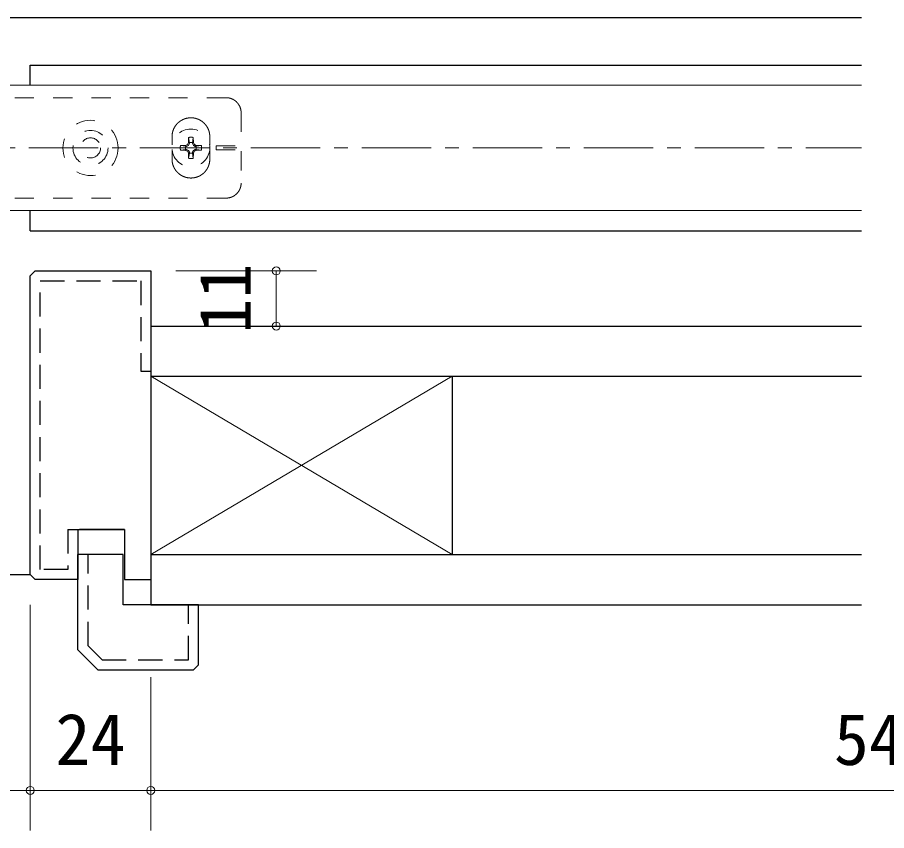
# Model space of a CAD drawing. Units: millimetres at full size; details may follow other scales. Extents: x -800 to 800, y -560 to 560.
# Drawn here: x -241.9 to -68.8, y -360 to -198 of the extents above; entities that cross this region are included whole.
import ezdxf
from ezdxf.enums import TextEntityAlignment as Align

# ---------------------------------------------------------------- set-up
doc = ezdxf.new("R2010")
doc.units = ezdxf.units.MM
doc.header["$LTSCALE"] = 4
doc.header["$PDMODE"] = 32
doc.header["$PDSIZE"] = 1.6
for name, pattern in [('DASHED1', [1.8, 1.2, -0.6]), ('USER11', [5.525559, 3.453342, -0.690739, 0.690739, -0.690739]), ('USER14', [1.913466, 0.956733, -0.956733])]:
    doc.linetypes.add(name, pattern=pattern)
doc.layers.add('2-0', color=4, linetype='Continuous', lineweight=9)
doc.styles.add('ＭＳ ゴシック', font='')
doc.styles.get('ＭＳ ゴシック').set_extended_font_data('MS Gothic')

msp = doc.modelspace()

# ---------------------------------------------------------------- linework, layer by layer
at = {"layer": '2-0', "color": 7, "lineweight": 25}
for p, q in [((-359.35, -197.999), (-73.79, -197.999)), ((-239.35, -211.495), (-239.35, -207.5)), ((-239.35, -207.5), (-73.79, -207.5)), ((-239.35, -240.5), (-239.35, -236.498)), ((-239.35, -240.5), (-73.79, -240.5)), ((-195.453, -240.5), (-178.784, -240.5)), ((-238.348, -248.496), (-215.349, -248.496)), ((-215.349, -248.496), (-215.349, -314.998)), ((-215.349, -259.496), (-73.79, -259.496)), ((-215.349, -269.499), (-73.79, -269.499)), ((-155.342, -269.499), (-155.342, -304.998)), ((-229.851, -299.998), (-220.554, -299.998)), ((-229.851, -299.998), (-229.851, -309.998)), ((-220.56, -299.998), (-229.56, -299.998)), ((-220.554, -299.998), (-220.554, -309.998)), ((-229.851, -324.008), (-229.851, -304.998)), ((-220.851, -304.998), (-229.851, -304.998)), ((-220.851, -314.998), (-220.851, -304.998)), ((-215.349, -304.998), (-73.79, -304.998)), ((-504.845, -309.003), (-239.35, -309.003)), ((-238.348, -309.998), (-239.35, -309.003)), ((-229.851, -309.998), (-238.348, -309.998)), ((-220.554, -309.998), (-215.349, -309.998)), ((-205.851, -314.998), (-220.851, -314.998)), ((-215.349, -314.998), (-73.79, -314.998)), ((-205.851, -326.998), (-205.851, -314.998)), ((-225.861, -327.998), (-229.851, -324.008)), ((-206.851, -327.998), (-205.851, -326.998)), ((-225.861, -327.998), (-206.851, -327.998))]:
    msp.add_line(p, q, dxfattribs=at)
at = {"layer": '2-0'}
for p, q in [((-301.562, -211.495), (-73.79, -211.495)), ((-73.79, -236.498), (-301.562, -236.498)), ((-182.349, -248.496), (-210.349, -248.496)), ((-190.349, -259.496), (-190.349, -248.496)), ((-182.349, -259.496), (-210.349, -259.496)), ((-215.349, -269.499), (-155.342, -304.998)), ((-155.342, -269.499), (-215.349, -304.998)), ((-239.35, -359.999), (-239.35, -314.998)), ((-215.349, -359.999), (-215.349, -329.4)), ((-359.35, -351.999), (-239.35, -351.999)), ((-239.35, -351.999), (-215.349, -351.999)), ((-215.349, -351.999), (77.769, -351.999))]:
    msp.add_line(p, q, dxfattribs=at)
at = {"layer": '2-0', "linetype": 'USER14'}
for p, q in [((-200.352, -213.997), (-254.353, -213.997)), ((-197.353, -216.999), (-197.353, -231.001)), ((-211.114, -221.762), (-211.114, -223.414)), ((-208.413, -223.493), (-208.036, -223.317)), ((-207.854, -222.933), (-208.036, -223.317)), ((-208.036, -223.317), (-207.841, -223.512)), ((-207.802, -221.918), (-207.854, -222.933)), ((-207.665, -223.128), (-207.854, -222.933)), ((-207.841, -223.512), (-207.665, -223.128)), ((-207.665, -222.972), (-207.802, -221.918)), ((-207.665, -223.128), (-207.665, -222.972)), ((-207.041, -223.128), (-206.852, -222.933)), ((-207.041, -223.128), (-207.034, -222.972)), ((-206.865, -223.512), (-207.041, -223.128)), ((-207.034, -222.972), (-206.904, -221.918)), ((-206.904, -221.918), (-206.852, -222.933)), ((-206.67, -223.317), (-206.865, -223.512)), ((-206.852, -222.933), (-206.67, -223.317)), ((-206.292, -223.493), (-206.67, -223.317)), ((-203.592, -221.762), (-203.592, -223.414)), ((-211.114, -226.241), (-211.114, -224.579)), ((-209.435, -223.551), (-208.413, -223.493)), ((-208.381, -224.312), (-209.435, -224.442)), ((-209.435, -224.442), (-208.413, -224.501)), ((-208.218, -223.688), (-208.413, -223.493)), ((-208.218, -224.306), (-208.413, -224.501)), ((-208.413, -224.501), (-208.036, -224.677)), ((-208.218, -224.306), (-208.381, -224.312)), ((-207.841, -223.512), (-208.218, -223.688)), ((-207.841, -224.488), (-208.218, -224.306)), ((-208.036, -224.677), (-207.841, -224.488)), ((-207.854, -225.061), (-208.036, -224.677)), ((-207.665, -224.865), (-207.854, -225.061)), ((-207.802, -226.075), (-207.854, -225.061)), ((-207.841, -224.488), (-207.665, -224.865)), ((-207.665, -225.028), (-207.802, -226.075)), ((-207.665, -224.865), (-207.665, -225.028)), ((-206.865, -224.488), (-207.041, -224.865)), ((-207.041, -224.865), (-207.034, -225.028)), ((-207.041, -224.865), (-206.852, -225.061)), ((-207.034, -225.028), (-206.904, -226.075)), ((-206.904, -226.075), (-206.852, -225.061)), ((-206.865, -223.512), (-206.481, -223.688)), ((-206.865, -224.488), (-206.481, -224.306)), ((-206.67, -224.677), (-206.865, -224.488)), ((-206.852, -225.061), (-206.67, -224.677)), ((-206.292, -224.501), (-206.67, -224.677)), ((-206.481, -223.688), (-206.292, -223.493)), ((-206.481, -223.688), (-206.325, -223.684)), ((-206.481, -224.306), (-206.325, -224.312)), ((-206.481, -224.306), (-206.292, -224.501)), ((-206.325, -223.684), (-205.271, -223.551)), ((-206.325, -224.312), (-205.271, -224.442)), ((-205.271, -223.551), (-206.292, -223.493)), ((-205.271, -224.442), (-206.292, -224.501)), ((-203.592, -226.241), (-203.592, -224.579)), ((-202.35, -223.597), (-197.353, -223.597)), ((-200.352, -234), (-254.353, -234))]:
    msp.add_line(p, q, dxfattribs=at)
at = {"layer": '2-0', "linetype": 'USER11'}
msp.add_line((-504.845, -224), (-73.79, -224), dxfattribs=at)
at = {"layer": '2-0', "color": 7, "linetype": 'DASHED1', "lineweight": 25}
for p, q in [((-237.35, -307.998), (-237.35, -250.496)), ((-217.349, -268.496), (-215.349, -268.496)), ((-231.851, -299.998), (-229.851, -299.998)), ((-227.851, -323.18), (-227.851, -304.998)), ((-207.851, -325.998), (-207.851, -314.998)), ((-225.033, -325.998), (-227.851, -323.18)), ((-225.033, -325.998), (-207.851, -325.998))]:
    msp.add_line(p, q, dxfattribs=at)
at = {"layer": '2-0', "linetype": 'USER14'}
for points in [[(-208.218, -223.688), (-208.381, -223.684), (-209.435, -223.551)], [(-202.35, -223.597), (-202.35, -224.397), (-197.353, -224.397)]]:
    msp.add_lwpolyline(points, dxfattribs=at)
at = {"layer": '2-0', "color": 7, "lineweight": 25}
msp.add_lwpolyline([(-239.35, -309.003), (-239.35, -249.498), (-238.348, -248.496)], dxfattribs=at)
at = {"layer": '2-0', "color": 7, "linetype": 'DASHED1', "lineweight": 25}
for points in [[(-237.35, -250.496), (-217.349, -250.496), (-217.349, -268.496)], [(-231.851, -299.998), (-231.851, -307.998), (-237.35, -307.998)]]:
    msp.add_lwpolyline(points, dxfattribs=at)
at = {"layer": '2-0', "linetype": 'USER14'}
for centre, radius in [((-227.353, -224), 5.498), ((-227.353, -224), 3.5), ((-207.353, -224), 3.761), ((-227.353, -224), 2.004)]:
    msp.add_circle(centre, radius, dxfattribs=at)
for centre, radius, start, end in [((-200.351, -217.027), 3.03, 81.59626, 90.01727), ((-200.345, -216.98), 2.983, 73.24492, 81.58437), ((-200.344, -216.974), 2.976, 65.02359, 73.238), ((-200.349, -216.986), 2.99, 56.93224, 65.02119), ((-200.358, -216.999), 3.006, 48.93557, 56.93315), ((-200.363, -217.005), 3.014, 40.97613, 48.93821), ((-200.36, -217.003), 3.009, 32.98874, 40.97882), ((-200.348, -216.995), 2.996, 24.91506, 32.9898), ((-200.338, -216.99), 2.985, 16.71786, 24.91292), ((-200.346, -216.992), 2.992, 8.39393, 16.71129), ((-207.363, -221.74), 3.738, 101.53895, 107.24248), ((-207.358, -221.762), 3.76, 95.78133, 101.53584), ((-207.354, -221.813), 3.812, 89.99131, 95.77713), ((-207.352, -221.813), 3.812, 84.22287, 90.00869), ((-207.348, -221.762), 3.76, 78.46416, 84.21867), ((-207.343, -221.74), 3.738, 72.75752, 78.46105), ((-200.392, -216.998), 3.039, 359.98315, 8.38244), ((-207.361, -221.76), 3.755, 145.93758, 151.47663), ((-207.349, -221.768), 3.768, 140.43985, 145.93799), ((-207.343, -221.773), 3.776, 134.96515, 140.44067), ((-207.342, -221.774), 3.777, 129.49254, 134.96612), ((-207.346, -221.768), 3.771, 124.00088, 129.49339), ((-207.353, -221.758), 3.759, 118.47113, 124.00137), ((-207.36, -221.746), 3.745, 112.88847, 118.471), ((-207.363, -221.738), 3.736, 107.24448, 112.8875), ((-207.343, -221.738), 3.736, 67.1125, 72.75552), ((-207.346, -221.746), 3.745, 61.529, 67.11153), ((-207.353, -221.758), 3.759, 55.99863, 61.52887), ((-207.36, -221.768), 3.771, 50.50661, 55.99912), ((-207.364, -221.774), 3.777, 45.03388, 50.50746), ((-207.363, -221.773), 3.776, 39.55933, 45.03485), ((-207.357, -221.768), 3.768, 34.06201, 39.56015), ((-207.345, -221.76), 3.755, 28.52337, 34.06242), ((-207.296, -221.761), 3.818, 174.21699, 180.00938), ((-207.351, -221.756), 3.762, 168.44799, 174.21262), ((-207.377, -221.751), 3.736, 162.72915, 168.4447), ((-207.381, -221.75), 3.732, 157.07167, 162.72698), ((-207.373, -221.753), 3.74, 151.47688, 157.07055), ((-207.333, -221.753), 3.74, 22.92945, 28.52312), ((-207.325, -221.75), 3.732, 17.27302, 22.92833), ((-207.329, -221.751), 3.736, 11.5553, 17.27085), ((-207.355, -221.756), 3.762, 5.78738, 11.55201), ((-207.41, -221.761), 3.818, 359.99062, 5.78301), ((-207.286, -224.556), 2.688, 100.18753, 101.0725), ((-207.3, -224.476), 2.607, 99.27755, 100.18751), ((-207.312, -224.401), 2.531, 98.34266, 99.27753), ((-207.323, -224.331), 2.46, 97.38303, 98.34264), ((-207.357, -223.882), 0.961, 105.25168, 108.71021), ((-207.331, -224.265), 2.393, 96.39888, 97.383), ((-207.356, -223.888), 0.967, 101.81914, 105.25136), ((-207.338, -224.203), 2.331, 95.3905, 96.39883), ((-207.343, -224.146), 2.274, 94.35829, 95.39045), ((-207.354, -223.894), 0.973, 98.41239, 101.81891), ((-207.348, -224.093), 2.22, 93.30272, 94.35823), ((-207.353, -223.902), 0.981, 95.03003, 98.41225), ((-207.35, -224.043), 2.171, 92.22432, 93.30264), ((-207.352, -223.909), 0.989, 91.67005, 95.02996), ((-207.352, -223.998), 2.126, 91.12376, 92.22423), ((-207.353, -223.957), 2.084, 90.00177, 91.12366), ((-207.352, -223.918), 0.997, 88.32998, 91.67002), ((-207.353, -223.957), 2.084, 88.87634, 89.99823), ((-207.352, -223.926), 1.005, 85.00707, 88.32998), ((-207.354, -223.998), 2.126, 87.77577, 88.87624), ((-207.356, -224.043), 2.171, 86.69736, 87.77568), ((-207.353, -223.934), 1.014, 81.69848, 85.00708), ((-207.358, -224.093), 2.22, 85.64177, 86.69728), ((-207.354, -223.943), 1.022, 78.40141, 81.69849), ((-207.363, -224.146), 2.274, 84.60955, 85.64171), ((-207.368, -224.203), 2.331, 83.60117, 84.6095), ((-207.356, -223.951), 1.031, 75.11323, 78.40139), ((-207.375, -224.265), 2.393, 82.617, 83.60112), ((-207.358, -223.96), 1.04, 71.83167, 75.11317), ((-207.383, -224.331), 2.46, 81.65736, 82.61697), ((-207.394, -224.401), 2.531, 80.72247, 81.65734), ((-207.406, -224.476), 2.607, 79.81249, 80.72245), ((-207.42, -224.556), 2.688, 78.9275, 79.81247), ((-207.187, -223.997), 2.292, 176.94101, 178.98116), ((-207.185, -223.997), 2.294, 178.98083, 181.01917), ((-207.187, -223.997), 2.292, 181.01884, 183.05899), ((-207.193, -223.996), 2.285, 174.89575, 176.94133), ((-207.193, -223.997), 2.285, 183.05867, 185.10425), ((-207.204, -223.995), 2.274, 172.84146, 174.89607), ((-207.204, -223.998), 2.274, 185.10393, 187.15854), ((-207.219, -223.993), 2.259, 170.77459, 172.84178), ((-207.219, -224), 2.259, 187.15822, 189.22541), ((-207.238, -223.99), 2.24, 168.69167, 170.7749), ((-207.238, -224.003), 2.24, 189.2251, 191.30833), ((-207.282, -224), 1.143, 175.66563, 178.55149), ((-207.288, -224), 1.137, 178.5521, 181.4479), ((-207.292, -224), 1.133, 181.44852, 184.3506), ((-207.273, -224), 1.152, 172.79265, 175.66504), ((-207.292, -224), 1.133, 184.35124, 187.2558), ((-207.261, -224.002), 1.164, 169.93655, 172.79209), ((-207.289, -223.999), 1.136, 187.25644, 190.15964), ((-207.246, -224.005), 1.179, 167.10052, 169.93602), ((-207.284, -223.998), 1.141, 190.16028, 193.0582), ((-207.229, -224.009), 1.197, 164.28757, 167.10001), ((-207.275, -223.996), 1.15, 193.05883, 195.94755), ((-207.363, -223.988), 1.083, 253.81561, 256.84893), ((-207.359, -223.968), 1.103, 256.84848, 259.834), ((-207.356, -223.95), 1.121, 259.83347, 262.77767), ((-207.354, -223.934), 1.138, 262.77709, 265.68694), ((-207.353, -223.896), 1.176, 274.28126, 277.12752), ((-207.353, -223.894), 1.178, 277.12692, 279.97575), ((-207.353, -223.894), 1.177, 279.97518, 282.83358), ((-207.352, -223.898), 1.174, 282.83306, 285.70768), ((-207.284, -223.997), 1.007, 14.59661, 17.87836), ((-207.324, -223.995), 1.048, 342.38584, 345.58123), ((-207.319, -223.997), 1.042, 345.58138, 348.77807), ((-207.285, -223.997), 1.009, 11.3294, 14.59634), ((-207.288, -223.998), 1.012, 8.07651, 11.3292), ((-207.313, -223.998), 1.037, 348.77818, 351.97752), ((-207.291, -223.998), 1.015, 4.83687, 8.07637), ((-207.308, -223.998), 1.032, 351.97759, 355.18121), ((-207.295, -223.999), 1.019, 1.60898, 4.83677), ((-207.304, -223.999), 1.027, 355.18128, 358.39103), ((-207.299, -223.999), 1.023, 358.39109, 1.60891), ((-207.468, -223.99), 2.24, 9.2251, 11.30833), ((-207.468, -224.003), 2.24, 348.69167, 350.7749), ((-207.487, -223.993), 2.259, 7.15822, 9.22541), ((-207.487, -224), 2.259, 350.77459, 352.84178), ((-207.502, -223.995), 2.274, 5.10393, 7.15854), ((-207.502, -223.998), 2.274, 352.84146, 354.89607), ((-207.513, -223.996), 2.285, 3.05867, 5.10425), ((-207.513, -223.997), 2.285, 354.89575, 356.94133), ((-207.519, -223.997), 2.292, 1.01884, 3.05899), ((-207.519, -223.997), 2.292, 356.94101, 358.98116), ((-207.521, -223.997), 2.294, 358.98083, 1.01917), ((-207.326, -226.242), 3.787, 179.99183, 185.8065), ((-207.372, -226.246), 3.741, 185.81083, 191.58798), ((-207.47, -224.685), 1.429, 256.55681, 258.23303), ((-207.457, -224.625), 1.491, 258.23371, 259.83085), ((-207.444, -224.55), 1.567, 259.83144, 261.34409), ((-207.43, -224.46), 1.659, 261.34458, 262.76817), ((-207.416, -224.35), 1.769, 262.76856, 264.09933), ((-207.402, -224.218), 1.902, 264.09964, 265.33456), ((-207.389, -224.058), 2.062, 265.3348, 266.47153), ((-207.377, -223.862), 2.259, 266.47171, 267.50848), ((-207.367, -223.62), 2.501, 267.5086, 268.44415), ((-207.352, -223.92), 1.152, 265.68632, 268.56908), ((-207.358, -223.315), 2.806, 268.44423, 269.27769), ((-207.353, -222.921), 3.2, 269.27774, 270.00856), ((-207.352, -223.909), 1.163, 268.56844, 271.43156), ((-207.353, -222.921), 3.2, 269.99144, 270.72226), ((-207.352, -223.901), 1.171, 271.43092, 274.28189), ((-207.348, -223.315), 2.806, 270.72231, 271.55577), ((-207.339, -223.62), 2.501, 271.55585, 272.4914), ((-207.329, -223.862), 2.259, 272.49152, 273.52829), ((-207.317, -224.058), 2.062, 273.52847, 274.6652), ((-207.304, -224.218), 1.902, 274.66544, 275.90036), ((-207.29, -224.35), 1.769, 275.90067, 277.23144), ((-207.276, -224.46), 1.659, 277.23183, 278.65542), ((-207.262, -224.55), 1.567, 278.65591, 280.16856), ((-207.249, -224.625), 1.491, 280.16915, 281.76629), ((-207.236, -224.685), 1.429, 281.76697, 283.44319), ((-207.334, -226.246), 3.741, 348.41202, 354.18917), ((-207.38, -226.242), 3.787, 354.1935, 0.00817), ((-207.389, -226.249), 3.724, 191.59115, 197.31041), ((-207.386, -226.248), 3.727, 197.3124, 202.96408), ((-207.372, -226.243), 3.742, 202.96501, 208.54943), ((-207.356, -226.234), 3.761, 208.54947, 214.07555), ((-207.342, -226.224), 3.778, 214.07494, 219.55824), ((-207.364, -226.224), 3.778, 320.44176, 325.92506), ((-207.35, -226.234), 3.761, 325.92445, 331.45053), ((-207.334, -226.243), 3.742, 331.45057, 337.03499), ((-207.32, -226.248), 3.727, 337.03592, 342.6876), ((-207.317, -226.249), 3.724, 342.68959, 348.40885), ((-207.334, -226.218), 3.788, 219.55722, 225.01778), ((-207.334, -226.218), 3.788, 225.01663, 230.47672), ((-207.339, -226.224), 3.78, 230.47571, 235.9576), ((-207.347, -226.237), 3.765, 235.95698, 241.48065), ((-207.356, -226.252), 3.747, 241.48069, 247.06161), ((-207.361, -226.264), 3.734, 247.06253, 252.70952), ((-207.362, -226.266), 3.732, 252.71152, 258.42482), ((-207.358, -226.248), 3.751, 258.42799, 264.19788), ((-207.354, -226.2), 3.798, 264.20219, 270.00833), ((-207.352, -226.2), 3.798, 269.99167, 275.79781), ((-207.348, -226.248), 3.751, 275.80212, 281.57201), ((-207.344, -226.266), 3.732, 281.57518, 287.28848), ((-207.345, -226.264), 3.734, 287.29048, 292.93747), ((-207.35, -226.252), 3.747, 292.93839, 298.51931), ((-207.359, -226.237), 3.765, 298.51935, 304.04302), ((-207.367, -226.224), 3.78, 304.0424, 309.52429), ((-207.372, -226.218), 3.788, 309.52328, 314.98337), ((-207.372, -226.218), 3.788, 314.98222, 320.44278), ((-200.333, -231.008), 2.98, 335.05977, 343.25876), ((-200.338, -231.007), 2.985, 343.26528, 351.59144), ((-200.381, -231.001), 3.028, 351.60295, 0.01623), ((-200.35, -231.01), 2.991, 294.97072, 303.05436), ((-200.358, -230.996), 3.007, 303.05335, 311.04541), ((-200.363, -230.99), 3.014, 311.04265, 318.99996), ((-200.358, -230.994), 3.009, 318.99714, 326.98424), ((-200.345, -231.002), 2.993, 326.98306, 335.05773), ((-200.351, -230.969), 3.031, 269.98289, 278.40296), ((-200.345, -231.015), 2.984, 278.41482, 286.75147), ((-200.344, -231.022), 2.978, 286.75834, 294.96841)]:
    msp.add_arc(centre, radius, start, end, dxfattribs=at)
at = {"layer": '2-0'}
for p in [(-190.349, -248.496), (-190.349, -259.496), (-239.35, -351.999), (-215.349, -351.999)]:
    msp.add_point(p, dxfattribs=at)

# ---------------------------------------------------------------- texts
at = {"layer": '2-0', "color": 7, "style": 'ＭＳ ゴシック'}
msp.add_text('11', height=10.26, rotation=90, dxfattribs=at).set_placement((-192.349, -260.996), align=Align.BOTTOM_LEFT)
for s, p in [('24', (-234.35, -349.999)), ('546', (-79.29, -349.999))]:
    msp.add_text(s, height=10.26, dxfattribs=at).set_placement(p, align=Align.BOTTOM_LEFT)

doc.saveas('drawing.dxf')
